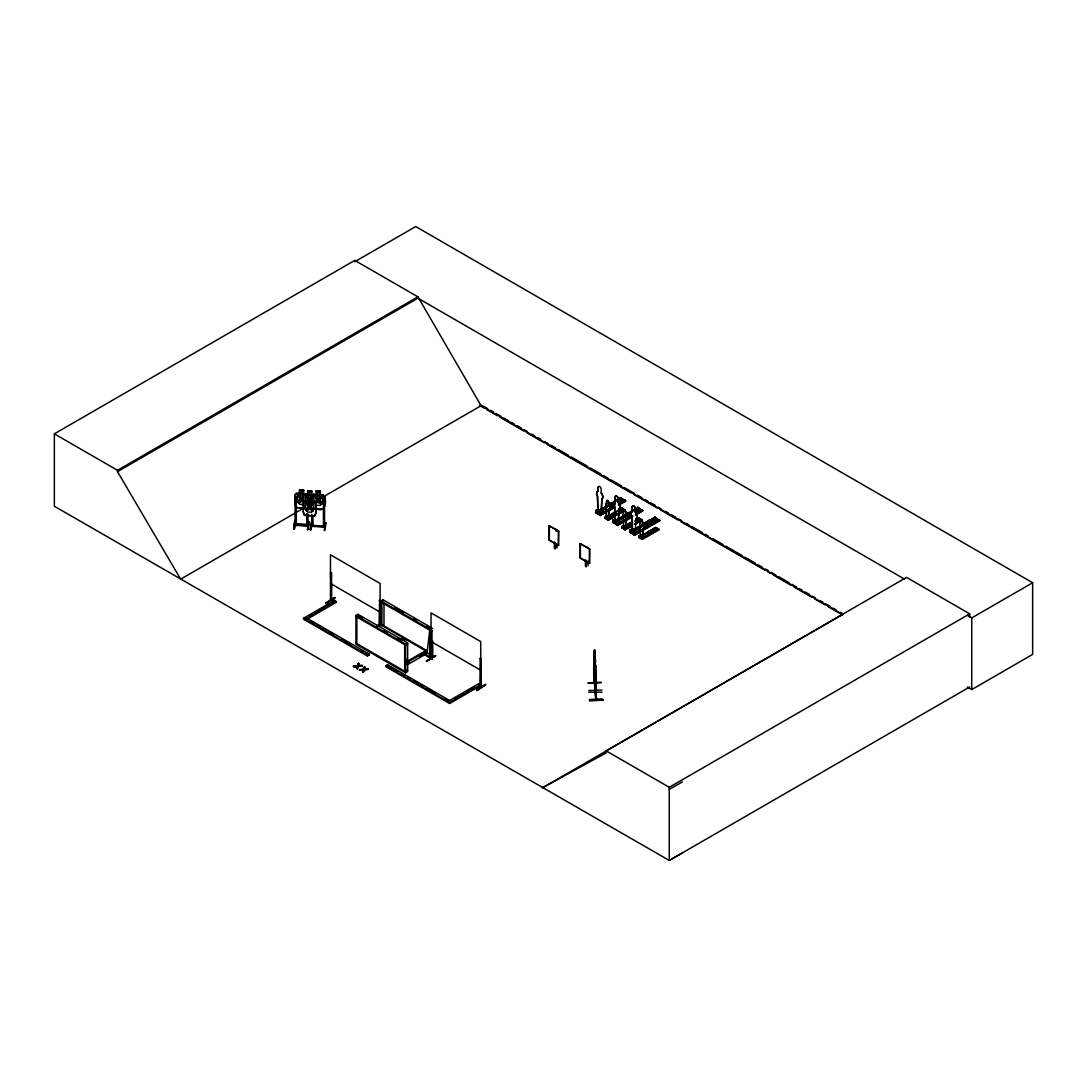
<?xml version="1.0" encoding="UTF-8"?>
<svg xmlns="http://www.w3.org/2000/svg" width="1087" height="1087" viewBox="0 0 1087 1087"><rect width="100%" height="100%" fill="white"/><g stroke="black" fill="none" stroke-linecap="round" stroke-linejoin="round"><path stroke-width="1.5" d="M594.684 654.048L594.834 659.388M595.282 661.439L595.785 675.897L594.412 651.656L594.209 671.834M594.236 671.087L593.964 665.271L594.059 666.114M593.991 665.298L594.331 677.663L594.263 676.712M593.95 663.736L594.018 661.222M594.195 682.921L594.168 654.632M594.412 673.763L594.344 676.522L594.548 673.763M594.684 653.885L594.766 654.727M598.04 510.482C599.63 506.46 600.241 517.996 597.904 510.279M616.152 521.121L618.421 522.208L619.06 508.757A4.389 2.527 60 0 0 618.421 502.751L618.421 498.879A2.188 1.264 60 0 0 616.872 496.202A2.188 1.264 60 0 0 615.324 497.099L615.324 500.958A4.389 2.527 60 0 0 614.671 506.229L615.324 520.415C618.503 519.083 612.919 519.966 615.962 523.431C612.851 517.915 618.639 521.475 616.044 519.437M632.675 529.641C630.786 532.481 633.735 528.146 633.789 530.021M594.929 671.535L594.562 649.836L594.902 658.301M594.942 671.712L595.01 669.062M595.391 661.983L595.282 659.456M595.866 678.573L595.662 681.332L595.092 660.964M593.896 666.616L593.91 658.613L593.964 659.537M588.121 682.826L601.274 682.405M595.051 658.274L594.997 657.2L594.874 659.089M598.081 487.411L598.271 491.175A4.389 2.527 60 0 0 597.619 496.433L597.768 510.836L601.179 512.52L601.818 499.082A4.389 2.527 60 0 0 601.179 493.077L601.179 489.204A2.188 1.264 60 0 0 599.63 486.528A2.188 1.264 60 0 0 598.081 487.411L598.081 491.283A4.389 2.527 60 0 0 597.429 496.555L597.986 511.067M601.179 512.52L602.008 498.974A4.389 2.527 60 0 0 601.369 492.968L601.179 493.077M608.638 517.983L609.06 509.015A2.921 1.685 60 0 0 608.638 505.007L608.638 502.425A1.467 0.842 60 0 0 607.606 500.631A1.467 0.842 60 0 0 606.56 501.229L606.56 503.811A2.921 1.685 60 0 0 606.138 507.33L606.573 516.909L609.766 518.689L609.522 517.303L607.81 519.287L605.187 517.779L606.899 515.795C607.348 520.836 607.13 514.898 607.579 516.23M608.761 517.901L609.196 508.933A2.921 1.685 60 0 0 608.761 504.939L608.761 502.357A1.467 0.842 60 0 0 607.728 500.563A1.467 0.842 60 0 0 606.695 501.161L606.56 501.229M618.231 522.317L618.87 508.879A4.389 2.527 60 0 0 618.231 502.86L618.286 498.947A2.188 1.264 60 0 0 616.669 496.311A2.188 1.264 60 0 0 615.12 497.207L615.12 501.08A4.389 2.527 60 0 0 614.481 506.338L615.052 520.755L618.421 522.208M625.677 527.766L626.112 518.798A2.921 1.685 60 0 0 625.677 514.79L625.813 512.14A1.467 0.842 60 0 0 624.78 510.346A1.467 0.842 60 0 0 623.748 510.944L623.612 513.607A2.921 1.685 60 0 0 623.191 517.113M625.813 527.698L626.248 518.73M632.362 506.882L632.362 510.754A4.389 2.527 60 0 0 631.724 516.012L631.764 530.47L635.27 532.1L636.112 518.553A4.389 2.527 60 0 0 635.474 512.548L635.474 508.675A2.188 1.264 60 0 0 633.911 505.985A2.188 1.264 60 0 0 632.362 506.882L632.172 510.863A4.389 2.527 60 0 0 631.533 516.135L632.702 530.646M642.634 537.358L643.191 528.323A2.921 1.685 60 0 0 642.77 524.314L642.77 521.733A1.467 0.842 60 0 0 641.602 520.021A1.467 0.842 60 0 0 640.569 520.605L640.569 523.187L640.691 520.537M642.77 537.291L643.191 528.323M594.073 665.516L593.964 667.554L593.896 666.779M594.073 663.899L594.168 662.01L594.113 665.258M594.453 669.687L594.358 671.263L593.733 663.056L593.679 673.043M594.154 676.277L594.059 677.853L593.774 671.467M594.779 666.467L594.902 664.891M595.391 676.155L595.622 674.511M376.754 625.895L380.382 623.789L381.931 602.565L381.931 625.813M598.122 510.632L597.932 511.298L597.741 510.36M598.04 511.338C600.201 509.871 599.535 509.613 598.665 509.966M614.413 520.048C616.071 522.616 616.642 516.678 612.701 520.306L612.701 522.181L617.701 525.497L617.063 525.157L632.716 516.148M616.275 520.36C616.872 518.635 616.057 521.447 614.318 519.6L614.318 522.738L615.962 523.431M635.27 532.1C629.033 531.271 633.721 528.173 633.735 529.858M632.96 530.32L632.063 529.79M602.184 513.05L613.448 506.705M623.449 520.293L619.196 522.929L630.501 516.488M598.285 510.605L597.646 511.026L598.733 510.183M599.63 510.279L599.032 510.686M606.41 517.113L606.899 515.795M607.647 516.393L606.6 517.195L607.497 516.067M614.848 520.863L615.962 520.293L614.318 519.6M614.889 520.157L615.188 519.994M624.087 526.04L623.517 526.95M623.748 526.815L624.251 525.836M631.696 530.184L632.43 530.741M633.273 529.111L633.327 530.143L632.879 529.518M640.134 536.04C641.67 534.532 641.778 536.475 640.95 536.258C641.194 532.915 640.61 541.598 640.909 535.714M640.909 536.394L643.762 538.079L643.518 536.693L641.819 538.663L656.888 529.967M593.828 657.064L594.48 662.35M331.25 600.337L330.475 599.861L331.29 601.451L331.63 583.909M330.516 600.989L331.318 601.383L331.63 572.536M331.752 600.16L330.693 599.616L331.63 601.193L331.739 600.201L330.475 599.97M431.05 658.967L432.341 659.279L431.05 659.007L431.457 657.689L432.313 659.32L431.267 657.676M431.104 658.002L431.743 658.382M432.218 641.969L432.164 659.184M594.48 682.799L595.078 681.902M595.01 682.595L595.01 681.766M595.01 682.813L594.399 683.492M594.956 688.669L595.16 690.394M595.717 691.468L595.268 692.229M595.132 692.46L595.88 700.028L595.146 661.439M595.01 689.199L595.622 688.642M595.676 699.335L596.41 699.321M596.26 670.584L596.328 700.001L596.328 698.139M296.275 496.705L295.134 496.379L296.275 496.705L296.33 525.429M296.493 507.629L295.175 503.96L296.493 507.629L303.219 507.982M293.653 528.921C297.566 513.05 291.873 526.135 294.373 528.961L295.093 524.41M295.161 522.82L294.373 528.961M296.194 525.062L295.039 525.007M307.974 513.92L308.069 525.999L294.985 525.347L295.175 494.517L296.547 493.321L299.455 493.566L299.469 489.952L303.776 490.183L299.604 490.155M303.762 493.783L306.561 493.851L308.056 495.264M296.33 524.382L294.957 524.26L308.11 524.681M307.485 529.654L308.722 521.488L309.415 522.113L308.219 529.682L307.58 529.111M313.151 494.286L311.765 495.55M307.607 529.559L308.871 522.018M316.072 490.916L320.38 491.147L316.072 490.916L316.208 494.653L313.138 494.368L323.097 495.006M310.257 529.858L311.521 522.236L310.991 529.912L310.257 529.872L312.186 521.746L310.896 529.763M312.879 526.339L311.561 526.257M324.673 525.918L313.015 525.592L324.537 525.904M320.38 494.667L320.38 491.147M323.152 494.898L320.23 494.775M324.456 525.551L324.673 526.95L323.478 526.978L323.396 497.968M324.578 498.023L323.355 498.226M323.478 526.978L323.532 525.551M325.475 522.983L324.184 530.47M324.809 530.592L326.005 523.024M304.7 494.395L303.327 495.577L304.768 494.436L314.714 494.87L316.235 496.202M303.327 505.034L304.659 508.607L314.741 509.192L316.222 505.768M316.208 502.411L320.217 502.615L320.217 496.039L316.208 495.821L316.072 512.493L314.591 515.917L304.496 515.347L303.178 511.76L303.341 495.495M307.635 494.476L307.635 490.944L311.942 491.188L311.779 494.911L314.646 495.074L316.072 496.324M304.659 508.607L303.477 504.939L303.477 495.55M311.942 491.188L307.621 491.039M311.765 498.009L307.485 497.683L307.621 501.42L305.461 502.466L305.461 509.056L307.621 511.991L311.629 512.222L313.776 509.518L313.776 502.941L311.629 501.65L311.643 498.036L307.621 497.887M314.551 501.691C313.45 499.49 300.026 502.833 304.618 501.161M316.086 502.941L314.564 501.61M314.591 515.917L316.086 512.412M616.397 511.841L605.106 518.295L615.69 512.235M651.222 532.29C648.45 534.016 650.447 529.464 651.222 532.494M594.426 682.962L595.146 690.313M595.051 683.533L595.01 682.949M595.2 691.468L595.268 692.147M596.41 698.275C596.695 702.895 594.494 681.712 595.798 698.819M596.369 699.906L595.717 688.125M607.089 516.189L606.261 516.882M624.454 526.407L623.598 526.719L624.617 525.972M640.664 535.918L641.602 536M606.94 516.95L607.579 516.583M615.826 519.735L616.397 519.735M623.435 517.29L617.457 520.537L623.394 517.045L623.68 526.964M633.286 529.247L633.694 530.008M641.126 538.106L640.175 537.549L640.175 535.456L641.575 535.796L640.352 535.918M598.828 510.808C596.777 507.33 596.111 513.947 598.923 513.635M357.31 668.913L358.262 665.978L362.216 665.475L358.262 666.576L357.31 668.913L356.55 667.88L357.324 666.046L353.424 666.073L354.131 667.078L357.324 666.644L358.397 663.26L359.145 664.293L358.384 666.086L362.216 666.073M363.343 672.391L364.294 669.47L368.262 668.953L364.294 670.068L363.343 672.391L362.596 671.358L363.357 669.538L359.471 670.163L363.357 669.538M358.397 663.26L357.446 666.154L353.424 666.671M359.471 670.163L363.493 669.633L364.43 666.752L365.178 667.771L364.417 669.565L368.262 669.551M363.493 669.633L364.43 666.752M356.55 668.478L357.324 666.644M358.262 666.576L359.145 663.695M362.596 671.956L363.357 670.135M364.294 670.068L365.178 667.173M325.842 602.864L335.163 597.442L325.91 603.448M325.828 603.312L335.068 597.904M426.417 660.937L435.738 655.515L426.484 661.521M426.403 661.385L435.656 655.964M330.38 600.948L331.413 601.437M430.968 659.021L431.05 612.891L480.699 641.547L480.794 687.691L479.897 686.182M479.747 686.046C480.644 690.15 479.516 683.805 480.794 686.644M651.072 531.815L649.537 531.923L649.89 532.698M309.591 505.808C311.167 500.958 316.371 502.017 310.515 506.691C316.331 512.154 311.616 512.779 309.659 507.384C307.743 512.493 303.11 511.488 308.735 506.556C302.037 499.259 309.809 503.009 309.632 505.618M315.502 502.262L317.336 499.789L315.583 497.248M606.084 516.461L606.818 517.059M623.191 526.23L623.965 526.611M294.998 523.988L296.425 524.029L296.411 525.374M306.656 525.66L308.11 525.728M311.602 525.999L324.714 526.692M618.761 505.156L625.881 501.148L620.894 498.077M598.217 509.042L595.649 510.523L596.79 513.512M613.408 506.46L599.453 514.79M625.27 500.822L624.359 500.305M614.685 507.615L599.97 515.333L600.309 513.213L602.864 511.732L602.864 513.594M625.147 500.727L620.84 497.846L600.88 509.382M604.78 518.105L604.956 516.638L606.655 515.659M620.052 508.92L623.15 510.958L620.052 509.178L621.75 507.942L618.979 509.966M621.927 508.58L622.606 508.961L619.78 510.577L622.593 508.961M621.75 507.942L624.862 509.98L607.225 519.504L608.027 519.803L608.054 518.431L609.766 517.453M624.264 509.626L618.421 512.996M608.299 520.102L624.862 509.966L618.095 514.45L625.093 510.401L621.75 508.186L604.698 518.037M635.813 514.939L642.933 510.931L637.892 507.262L638.151 508.227M638.436 508.376L639.17 508.784L638.545 508.458M616.791 524.98L616.411 524.518M616.112 524.6L617.348 524.858L617.362 522.996L619.916 521.515L619.916 523.39M638.259 508.268L637.892 507.629L642.607 510.537L635.311 514.654M621.791 527.888L631.792 522.018L621.764 527.861L621.995 526.434C625.229 522.303 623.721 532.494 624.183 526.421L623.082 525.959L623.082 528.051L623.231 525.877M642.091 520.157C630.908 513.377 646.126 525.918 637.091 518.716M632.349 525.836L625.297 529.899L621.995 527.671L622.824 528.459L632.648 522.793M638.64 518.186L636.031 519.749M635.759 519.735L639.401 518.322L636.833 520.374M624.332 529.328L632.104 525.415M624.862 529.614L625.107 528.228L626.805 527.236L626.805 528.486L623.612 526.393M638.803 517.725L641.479 519.803M643.056 530.388L659.986 520.727L654.646 517.725L654.945 517.045L652.39 518.893L657.037 521.583L652.39 518.526M640.501 530.076L633.137 534.342L640.542 530.32M633.504 534.125L634.455 534.886M654.945 517.045L659.361 520.401M654.048 528.309C663.016 533.296 649.795 527.671 655.76 527.698L638.748 537.481L638.952 536.027L640.895 535.171L638.952 536.027M639.577 537.78L638.939 537.277L642.295 539.478L659.116 529.763L655.746 527.317M639.536 537.752L656.358 527.915M658.899 529.505L658.26 529.002L641.221 538.88L658.871 529.342L655.746 527.562L638.694 537.426M641.452 538.704L643.762 536.829M379.268 624.78L379.594 600.228L380.436 600.717L380.436 625.079M380.436 600.717L379.268 600.418M431.376 630.12L432.218 630.596L431.376 630.12L431.267 658.722M479.897 687.229L480.169 658.301L481.011 658.776L481.106 687.5L480.237 686.957M481.011 658.776L479.843 658.491M476.391 689.783L485.631 684.334L476.853 690.598L485.712 684.892M682.419 852.955L669.266 860.442L54.35 506.243L54.35 433.835L354.783 260.391L417.938 296.846L481.093 405.709L842.697 614.468L542.25 787.926M54.35 433.835L117.505 470.304L417.938 296.846M181.366 578.76L180.646 579.167L117.505 471.649L417.938 298.191L904.37 579.031M180.646 579.167L303.314 508.349M323.872 496.474L481.799 405.302M307.145 619.155L307.145 618.258L369.2 654.075L369.2 654.972L367.392 656.018L303.518 619.155L303.518 618.258L334.551 600.337L336.359 602.28L306.738 619.373M303.518 619.155L306.344 617.525M309.156 615.894L311.983 614.264M314.809 612.633L328.913 604.494M331.725 602.864L334.551 601.233L336.359 602.28M336.359 601.383L305.325 619.305L305.325 620.188M355.938 615.487L358.003 614.291L407.652 642.947L407.652 671.617L405.587 672.799L355.938 644.143L355.938 615.487L405.587 644.143L407.652 642.947M381.021 625.297L381.021 601.002L383.086 599.807L432.735 628.463M549.152 525.768L558.664 531.04L558.46 545.484L549.152 540.103L549.152 525.768L558.664 531.04M377.719 626.452L380.586 624.794M606.56 503.811L606.695 501.161M595.649 510.523L598.57 509.246M609.182 504.191C622.933 510.387 602.456 504.871 611.736 502.724L615.228 504.735M620.84 497.466L618.231 499.001L622.946 501.637L625.501 500.156M599.888 510.211L620.799 498.036M600.092 510.564L614.101 502.479M549.152 540.103L558.664 545.361M600.187 510.618L614.753 502.411M617.552 500.794L620.351 499.178M600.404 510.754L614.698 502.602M617.498 500.985L620.392 499.409M609.399 506.229L614.997 502.996M617.796 501.379L620.609 499.762M609.494 506.284L615.12 503.036M617.892 501.433L620.718 499.803M596.016 510.727L596.016 512.222L599.942 514.491L599.942 512.996L602.864 511.732M620.052 502.642L624.604 499.993M620.46 502.656L623.259 501.039M618.68 504.096L621.234 502.615L617.742 500.985M613.775 507.085L599.399 514.545M620.663 503.009L623.571 501.433M599.942 515.292L614.304 506.977M618.462 504.748L625.514 500.509M600.35 515.306L614.359 507.221M618.557 504.789L625.514 500.699M616.044 513.866L613.978 512.67L615.677 511.692M303.518 618.258L367.392 655.121L369.2 654.075M604.97 518.051L616.18 511.583M619.114 510.197L621.981 508.621M615.351 512.575L605.106 518.295M618.15 510.958L622.362 508.539M605.744 518.676L615.69 513.023M607.212 519.477L615.853 514.477M400.206 639.428L403.073 637.784M624.862 509.735L608.081 519.831M615.228 516.026L608.217 520.075L615.31 516.053M404.051 638.341L403.263 638.789L405.016 638.911M401.076 640.433L404.378 638.531M405.342 639.088L404.568 639.536L406.321 639.659M625.813 512.14L625.677 512.222A1.467 0.842 60 0 0 624.645 510.428A1.467 0.842 60 0 0 623.612 511.026M612.701 520.306L615.622 519.043M626.234 513.988C639.971 520.184 619.508 514.654 628.789 512.507L631.112 513.852M633.626 509.721L631.071 511.569M636.112 518.553L635.922 518.662A4.389 2.527 60 0 0 635.27 512.656L635.27 508.784L637.892 507.262M614.712 520.795L615.391 520.714M633.694 510.061L617.919 519.165L633.735 510.292M618.544 519.545L622.742 517.113M625.541 515.496L632.552 511.461M625.636 515.551L632.661 511.501M626.153 515.618L630.351 513.186M629.251 514.409L618.041 520.877L629.359 514.45M637.648 509.558L634.849 511.175L637.77 509.599M580.186 543.69L589.684 548.949L589.494 563.392L580.186 558.011L580.186 543.69L589.684 548.949M613.068 520.51L613.068 522.005L616.995 524.274L616.995 522.793L619.916 521.515M626.112 518.798L630.46 516.243M637.091 512.425L641.656 509.776M637.213 512.52L640.311 510.822M616.709 524.926L630.827 516.882M642.553 509.952L635.718 514.26M616.995 525.075L632.756 515.958M635.555 514.341L642.566 510.306M617.606 525.456L631.724 517.398M621.995 526.434L623.952 525.578M632.036 522.439L622.158 528.078L632.566 522.765M636.167 519.994L639.047 518.39M622.348 528.173L632.403 522.371M635.202 520.755L639.401 518.322M636.778 520.333L639.604 518.757M479.231 686.386L449.61 703.493L385.749 666.616L385.749 665.72L387.556 664.673L449.61 700.504M622.24 526.57L622.24 527.562L624.862 529.084L624.862 528.078L626.805 527.236M624.251 529.26L632.743 524.464M635.46 522.793L641.316 519.409M631.533 525.225L624.495 529.247L625.134 529.627M635.746 522.806L639.944 520.374M624.726 529.546L631.751 525.497M635.881 523.037L641.901 519.518M634.672 523.948L641.901 519.763M635.08 524.192L640.759 520.986M580.186 558.011L589.684 563.283M629.753 530.103C636.072 527.548 628.585 529.247 629.753 531.964L630.107 532.603L632.783 530.945M633.014 533.214C630.46 533.54 630.46 527.277 633.014 530.076L632.797 533.35L632.335 529.817M633.422 530.062L633.68 529.41M643.287 523.771C657.024 529.967 636.561 524.45 645.841 522.29L650.488 525.361L645.841 522.29M648.124 520.986C661.861 527.181 641.398 521.665 650.678 519.504L655.325 522.575L651.833 520.551M633.014 530.076L631.37 529.383M634.971 528.961L654.945 517.426M630.12 530.307L630.12 531.801L632.634 530.157M634.998 529.002L653.586 518.472M635.596 529.328L653.803 518.825M425.547 650.76L406.932 661.507L409.215 662.825M634.835 530.076L654.442 518.757M634.794 530.252L640.488 527.073M643.191 525.401L654.496 518.988M635.093 530.66L640.691 527.426M380.382 623.789L427.3 650.868L427.3 653.26L407.136 664.904L407.136 662.513L427.3 650.868L429.759 630.188L429.759 656.752M635.188 530.714L640.814 527.467M630.12 531.801L634.047 534.07L634.047 532.576L636.602 531.095L636.968 533.173M419.813 656.453L424.12 653.966M634.047 532.576L636.968 531.312M642.933 528.676L651.697 523.608M654.51 521.991L657.309 520.374M643.056 528.771L657.35 520.619M633.544 534.369L659.592 519.735M659.605 520.089L634.047 534.872L634.414 532.779M634.156 534.953L659.564 520.279M640.379 532.046L634.754 535.293L629.781 532.209M647.974 531.801C657.146 535.932 643.49 532.25 649.686 530.823L652.784 532.861L649.686 530.823M651.195 530.198L652.907 528.961L656.005 531L652.907 528.961M423.359 654.116L430.669 658.328L432.735 657.132L432.735 641.14M640.175 537.549L640.026 535.551L643.518 537.685L643.518 536.693M641.683 539.138L658.858 529.111M454.855 698.37L457.668 696.74M460.494 695.123L463.307 693.492M466.133 691.862L474.598 686.97M385.749 665.72L449.61 702.596L479.231 685.489M542.957 787.518L606.111 752.924L606.111 750.832L906.544 577.374L969.699 613.842L969.699 617.158M606.111 750.832L669.266 787.301L969.699 613.842M967.335 615.378L971.737 617.919L1032.65 582.741L1032.65 654.401L971.737 689.566L967.321 687.025M969.699 686.984L669.266 860.442L669.266 787.301M295.134 524.002L295.229 525.361L294.957 524.26M306.928 525.632L306.792 513.866M313.015 525.293L311.561 525.225M669.266 789.379L682.419 781.893M307.784 494.599L305.637 495.658L305.637 502.235L307.784 505.183L311.792 505.414L313.939 502.71L313.939 496.12L311.792 494.83M651.072 532.413L650.121 532.548M315.801 503.947L318.246 500.618C319.891 505.849 325.149 505.482 319.116 499.911C324.796 495.264 320.04 494.137 318.178 499.042L315.937 495.713L314.646 495.618M598.964 509.952L598.611 510.904L598.421 510.238M358.384 665.489L362.216 665.475M364.417 668.967L368.262 668.953M353.424 666.073L357.446 665.557M359.471 669.565L363.493 669.048M295.284 525.021L307.838 525.673M312.73 525.361L311.656 524.912L311.697 526.339L324.537 526.95L324.537 496.175M307.974 526.054L307.852 524.6L296.289 524.029M431.376 658.776L432.218 659.265M594.793 655.855L595.119 693.126M595.513 661.956L595.431 659.456M595.2 663.844L595.268 664.537M595.622 667.934L595.649 665.475M595.662 667.092L595.513 665.475M595.132 675.489L595.214 671.209L595.662 681.332M588.135 682.989L601.274 682.595M588.814 692.202L601.994 692.229M596.342 698.275L595.771 699.974M589.534 699.62L602.687 699.281L602.714 700.245L589.575 700.626L589.534 699.62L602.687 699.321M602.687 699.851L589.534 700.205L602.714 700.218M589.575 700.558L602.714 700.123M593.964 656.928L593.828 673.03M594.222 660.665L594.548 683.641M593.733 677.255C593.543 661.467 594.113 692.908 594.263 680.448M306.942 524.545L307.784 524.98M303.613 504.477L299.604 504.259L297.458 501.324L297.458 494.748L299.604 493.688L299.618 490.074M316.208 505.224L320.217 505.441L322.377 502.737L322.377 496.148L320.217 494.857L320.23 491.256M296.493 507.547L303.232 507.901M323.097 508.92L316.494 508.648C325.76 514.029 327.663 498.96 323.165 494.816M326.018 523.078L325.298 522.439M304.754 494.517L307.77 494.68L307.784 491.079M304.754 508.499L314.659 508.974M314.605 515.836L304.509 515.265L303.191 511.678M379.811 625.242L381.564 625.365M595.391 512.711L600.676 515.7M658.409 519.871L659.007 520.211M613.883 523.35L612.728 522.426M630.936 533.133L630.691 532.739M312.798 524.98L312.73 526.407M306.874 525.972L306.751 514.124M305.27 495.169L303.83 494.993L301.575 498.077C299.795 493.036 295.107 493.58 300.732 498.824C294.686 503.729 300.053 504.776 301.642 499.653L303.925 503.077M594.548 682.609L594.358 681.916M331.318 572.713L330.475 572.238L331.589 601.111M1032.65 582.741L415.71 226.558L354.783 261.722L354.783 260.391M483.267 406.144L487.683 408.698M490.617 410.383L493.552 412.082M496.501 413.78L500.903 416.335M503.852 418.033L508.254 420.574M511.189 422.272L514.137 423.971M517.072 425.669L521.488 428.21M524.423 429.908L527.358 431.607M531.774 434.148L534.709 435.846M537.657 437.545L540.592 439.243M545.008 441.784L547.943 443.482M550.878 445.181L555.294 447.735M558.229 449.434L568.528 455.371M571.463 457.07L587.632 466.405M590.567 468.103L600.866 474.041M603.801 475.739L608.204 478.28M611.152 479.978L621.438 485.916M624.373 487.615L634.672 493.552M637.607 495.251L642.023 497.805M644.958 499.504L647.893 501.189M650.841 502.887L655.244 505.441M658.192 507.14L661.127 508.838M665.543 511.379L668.478 513.078M671.413 514.776L675.829 517.317M678.764 519.015L681.712 520.714M686.114 523.255L689.049 524.953M691.998 526.651L702.284 532.589M705.218 534.288L708.167 535.986M712.569 538.541L722.869 544.478M725.803 546.177L741.973 555.511M744.908 557.21L755.207 563.148M758.142 564.846L762.558 567.387M765.493 569.085L768.427 570.784M771.376 572.482L775.778 575.023M778.727 576.721L789.013 582.659M791.947 584.358L796.363 586.912M799.298 588.61L802.233 590.309M805.182 591.994L809.584 594.548M812.532 596.247L815.467 597.945M819.883 600.486L822.818 602.184M825.753 603.883L830.169 606.424M833.104 608.122L836.052 609.821M840.455 612.361L843.403 614.06M479.639 405.465L484.041 408.005M486.976 409.704L497.262 415.642M500.197 417.34L523.703 430.9M526.638 432.599L544.274 442.776M547.209 444.474L630.936 492.819M633.87 494.517L657.377 508.077M660.312 509.776L677.948 519.953M680.883 521.651L764.609 569.996M767.544 571.694L770.493 573.379M773.428 575.077L791.051 585.254M793.986 586.953L811.622 597.13M814.557 598.828L824.843 604.766M827.778 606.464L842.466 614.943M635.338 508.73L639.985 511.8L635.338 509.11M618.286 499.327L622.946 501.637M617.742 500.604L621.234 502.615M634.794 510.387L638.286 512.779L634.794 510.768M618.231 511.162L620.31 512.602L618.231 511.406M635.284 520.958L637.349 522.399L635.284 521.203M651.195 529.94L654.306 531.733M613.978 512.425L616.044 513.621M597.266 509.817L601.369 512.412M607.13 516.624L606.179 516.08L606.179 518.173L607.13 518.716M623.707 525.442L623.707 526.692L626.574 528.092L626.574 527.1M641.819 538.663L639.197 537.155L639.197 536.163M608.054 519.681L604.956 517.888L605.785 518.662M557.142 529.967L556.231 529.451L556.231 531.394M587.265 547.359L588.162 547.889M394.771 607.592L403.535 612.647M413.753 618.557L416.674 620.242M426.892 626.139L429.813 627.824M381.021 601.002L430.669 629.658L430.669 658.328M381.021 602.049L430.669 630.705M330.475 583.488L380.11 612.144M431.05 641.547L480.699 670.217M379.608 624.237L426.525 651.317L426.525 653.708L425.547 653.151M426.892 652.716L429.813 654.401M431.824 655.556L432.735 656.086L430.669 657.282L424.827 653.912M362.392 617.864L358.003 615.337L358.003 614.291M384.295 630.501L387.217 632.186M397.434 638.096L400.356 639.781M406.755 643.477L407.652 643.993L405.587 645.189L355.938 616.519M406.932 663.899L407.91 664.456L407.91 662.065M406.755 670.04L407.652 670.57L405.587 671.766L355.938 643.096M311.466 621.642L314.36 623.313M317.241 624.984L320.135 626.642M323.016 628.313L325.896 629.984M328.79 631.642L333.111 634.142M341.78 639.142L350.435 644.143M360.531 649.972L363.425 651.643M366.305 653.314L369.2 654.972M388.997 666.413L397.652 671.413M401.986 673.913L404.867 675.57M407.761 677.242L410.641 678.899M413.536 680.571L417.856 683.071M420.751 684.742L423.631 686.4M426.512 688.071L435.18 693.071M445.276 698.9L448.17 700.572M358.397 663.858L359.145 664.293M364.43 667.35L365.178 667.771M356.55 667.88L357.31 668.315M362.596 671.358L363.343 671.793M305.773 495.183L303.613 493.906L303.776 490.183M640.42 536.068L640.664 535.035M311.697 526.271L311.738 514.205M323.097 494.925L324.524 496.27M307.92 495.305L306.493 493.974L296.534 493.403L295.297 494.653L295.297 504.042M314.496 501.8L315.923 503.064M640.474 536.407L640.27 526.624A2.921 1.685 60 0 1 640.691 523.119M606.369 516.773L606.261 507.249A2.921 1.685 60 0 1 606.695 503.743M594.575 650.04L594.752 653.708M595.499 673.274L595.296 664.361M595.798 681.332L595.187 669.701M594.018 654.646L594.317 658.505M593.882 666.127L594.059 675.027L593.882 672.704M593.896 670.611L594.494 676.508M594.073 664.877L594.168 668.94M601.967 690.096L588.814 690.49M407.068 659.347L407.136 662.513M971.737 617.919L971.737 689.566M636.602 531.095L636.602 532.589M631.588 529.26L631.588 532.399M619.549 521.312L619.549 522.806M614.549 519.464L614.549 522.602M609.522 517.303L609.522 518.309L606.03 516.176L606.03 518.254M602.511 511.515L602.511 513.01M597.497 509.681L597.497 512.819M594.997 680.177L595.01 683.628M594.779 657.064L594.779 663.641M594.562 649.836L594.467 660.067M589.494 549.057L589.494 563.392M588.04 560.987L588.04 565.865M586.233 560.403L586.233 566.911M585.458 559.954L585.458 566.463M580.376 543.568L580.376 557.903M558.46 531.149L558.46 545.484M557.006 544.696L557.006 547.957M556.231 544.247L556.231 547.508M555.199 542.495L555.199 549.003M554.424 542.046L554.424 548.555M549.356 525.66L549.356 539.994M480.074 685.856L480.074 686.902M478.823 684.538L478.823 683.641L447.803 701.55L447.803 702.447M449.61 702.596L449.61 703.493M431.892 630.786L431.987 659.51M405.587 644.143L405.587 672.799M404.677 644.659L404.677 671.236M387.556 664.673L387.556 665.57M383.996 603.04L383.996 626.289M383.086 599.807L383.086 600.853M380.11 625.27L380.11 583.488L330.475 554.818L330.475 601.016M379.594 609.97L379.594 626.221M367.392 655.121L367.392 656.018M356.849 617.049L356.849 643.626M334.551 600.337L334.551 601.233M324.388 525.931L324.388 527.018M323.26 525.578L323.219 526.882M315.937 502.982L315.923 512.466M312.92 515.958L313.015 526.339M117.505 470.304L117.505 471.649M631.302 514.586A1.467 0.842 0 0 1 629.332 515.387A1.467 0.842 0 0 1 628.721 514.042A1.467 0.842 0 0 1 631.099 514.165M631.099 514.708A1.467 0.842 0 0 1 628.897 514.939A1.467 0.842 0 0 1 628.897 513.648A1.467 0.842 0 0 1 631.099 513.866M632.172 506.99A2.188 1.264 60 0 1 633.721 506.094A2.188 1.264 60 0 1 635.27 508.784M313.532 504.3L312.146 504.341L309.781 500.794C308.192 505.917 302.825 504.857 308.871 499.966C303.124 494.653 308.137 494.218 309.713 499.218C311.303 494.368 316.507 495.427 310.651 500.102L313.532 504.3M606.6 507.846L601.002 511.094L606.709 507.887M654.7 519.341L643.504 525.809L654.822 519.382M594.942 654.211L594.548 654.904L594.942 654.211M594.494 662.268L594.412 664.388L594.494 662.268M593.964 666.385L593.882 670.665L593.964 666.385M302.906 490.916L300.325 490.78L300.325 491.963L302.906 492.098L302.906 490.916M319.51 491.881L316.928 491.745L316.928 492.927L319.51 493.063L319.51 491.881M303.613 495.074L299.604 494.857L299.604 501.447L303.613 501.65L303.613 495.074M311.072 491.854L308.491 491.704L308.491 492.873L311.072 493.022L311.072 491.854M311.792 495.998L307.784 495.781L307.784 502.357L311.792 502.588L311.792 495.998M310.909 498.661L308.328 498.525L308.328 499.694L310.909 499.843L310.909 498.661M311.629 502.819L307.621 502.588L307.621 509.178L311.629 509.395L311.629 502.819M622.009 511.379L618.911 509.586L622.009 511.379M639.061 521.162L635.949 519.369L639.061 521.162M611.75 505.401A1.467 0.842 0 0 0 614.196 505.02A1.467 0.842 0 0 0 612.416 503.988A1.467 0.842 0 0 0 611.75 505.401M611.75 505.102A1.467 0.842 0 0 0 614.196 504.721A1.467 0.842 0 0 0 612.416 503.689A1.467 0.842 0 0 0 611.75 505.102M646.154 525.116A1.467 0.842 0 0 0 648.355 524.382A1.467 0.842 0 0 0 646.154 523.649A1.467 0.842 0 0 0 646.154 525.116M646.154 524.817A1.467 0.842 0 0 0 648.355 524.083A1.467 0.842 0 0 0 646.154 523.35A1.467 0.842 0 0 0 646.154 524.817"/></g></svg>
